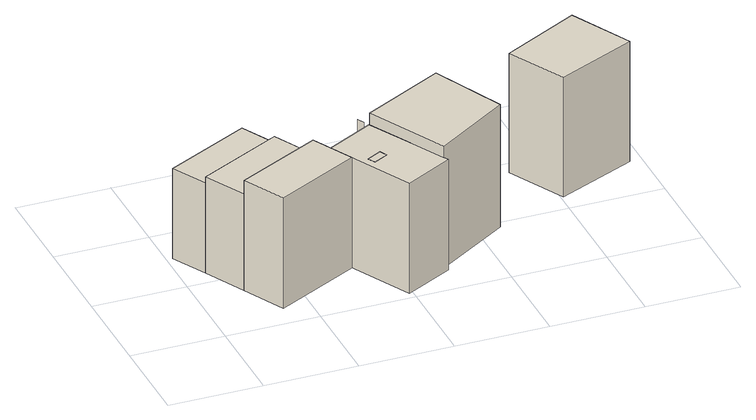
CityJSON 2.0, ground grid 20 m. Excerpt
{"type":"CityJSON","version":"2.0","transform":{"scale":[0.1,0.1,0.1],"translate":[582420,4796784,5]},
"CityObjects":{
"building1":{"type":"Building","children":["building1-1"],"geometry":[{"type":"MultiSurface","lod":"1","boundaries":[[[0,1,2,3]],[[1,4,5,2]],[[4,6,7,5]],[[6,0,3,7]],[[6,4,1,0]]]}]},
"building1-1":{"type":"BuildingPart","attributes":{"name":"8297511_P","measuredHeight":20.58},"parents":["building1"],"geometry":[{"type":"MultiSurface","lod":"2","boundaries":[[[0,1,2,3]],[[1,4,5,2]],[[4,6,7,5]],[[6,0,3,7]],[[6,4,1,0]]],"semantics":{"surfaces":[{"type":"WallSurface"},{"type":"RoofSurface"}],"values":[0,0,0,0,1]}}]},
"building2":{"type":"Building","children":["building2-1"],"geometry":[{"type":"MultiSurface","lod":"1","boundaries":[[[8,9,10,2]],[[9,11,12,10]],[[11,13,5,12]],[[13,8,2,5]],[[13,11,9,8]]]}]},
"building2-1":{"type":"BuildingPart","attributes":{"name":"8297512_P","measuredHeight":21.89},"parents":["building2"],"geometry":[{"type":"MultiSurface","lod":"2","boundaries":[[[8,9,10,2]],[[9,11,12,10]],[[11,13,5,12]],[[13,8,2,5]],[[13,11,9,8]]],"semantics":{"surfaces":[{"type":"WallSurface"},{"type":"RoofSurface"}],"values":[0,0,0,0,1]}}]},
"building3":{"type":"Building","children":["building3-1"],"geometry":[{"type":"MultiSurface","lod":"1","boundaries":[[[14,15,16,10]],[[15,17,18,16]],[[17,19,12,18]],[[19,14,10,12]],[[19,17,15,14]]]}]},
"building3-1":{"type":"BuildingPart","attributes":{"name":"8297513_P","measuredHeight":25.05},"parents":["building3"],"geometry":[{"type":"MultiSurface","lod":"2","boundaries":[[[14,15,16,10]],[[15,17,18,16]],[[17,19,12,18]],[[19,14,10,12]],[[19,17,15,14]]],"semantics":{"surfaces":[{"type":"WallSurface"},{"type":"RoofSurface"}],"values":[0,0,0,0,1]}}]},
"building4":{"type":"Building","children":["building4-1"],"geometry":[{"type":"MultiSurface","lod":"1","boundaries":[[[20,21,22,23]],[[21,24,25,22]],[[24,20,23,25]],[[26,27,28,29]],[[27,30,31,28]],[[30,32,33,31]],[[32,26,29,33]],[[34,35,36,37]],[[35,38,39,36]],[[38,40,41,39]],[[40,34,37,41]],[[24,21,20]],[[32,30,27,26]],[[40,38,35,34]]]}]},
"building4-1":{"type":"BuildingPart","attributes":{"name":"8297508_P","measuredHeight":25.1},"parents":["building4"],"geometry":[{"type":"MultiSurface","lod":"2","boundaries":[[[20,21,22,23]],[[21,24,25,22]],[[24,20,23,25]],[[26,27,28,29]],[[27,30,31,28]],[[30,32,33,31]],[[32,26,29,33]],[[34,35,36,37]],[[35,38,39,36]],[[38,40,41,39]],[[40,34,37,41]],[[24,21,20]],[[32,30,27,26]],[[40,38,35,34]]],"semantics":{"surfaces":[{"type":"WallSurface"},{"type":"RoofSurface"}],"values":[0,0,0,0,0,0,0,0,0,0,0,1,1,1]}}]},
"building5":{"type":"Building","children":["building5-1"],"geometry":[{"type":"MultiSurface","lod":"1","boundaries":[[[42,43,44,45]],[[43,46,47,44]],[[46,48,49,47]],[[48,42,45,49]],[[48,46,43,42]]]}]},
"building5-1":{"type":"BuildingPart","attributes":{"name":"8297507_P","measuredHeight":27.73},"parents":["building5"],"geometry":[{"type":"MultiSurface","lod":"2","boundaries":[[[42,43,44,45]],[[43,46,47,44]],[[46,48,49,47]],[[48,42,45,49]],[[48,46,43,42]]],"semantics":{"surfaces":[{"type":"WallSurface"},{"type":"RoofSurface"}],"values":[0,0,0,0,1]}}]},
"building6":{"type":"Building","children":["building6-1"],"geometry":[{"type":"MultiSurface","lod":"1","boundaries":[[[50,51,52,53]],[[51,54,55,52]],[[54,56,57,55]],[[56,50,53,57]],[[56,54,51,50]]]}]},
"building6-1":{"type":"BuildingPart","attributes":{"name":"8297544_P","measuredHeight":27.17},"parents":["building6"],"geometry":[{"type":"MultiSurface","lod":"2","boundaries":[[[50,51,52,53]],[[51,54,55,52]],[[54,56,57,55]],[[56,50,53,57]],[[56,54,51,50]]],"semantics":{"surfaces":[{"type":"WallSurface"},{"type":"RoofSurface"}],"values":[0,0,0,0,1]}}]}
},
"vertices":[
[191,391,220],[229,317,220],[229,317,14],[191,391,14],[48,225,220],[48,225,16],[9,299,220],[9,299,16],
[229,317,234],[275,228,234],[275,228,15],[94,137,234],[94,137,15],[48,225,234],
[275,228,265],[321,139,265],[321,139,14],[141,48,265],[141,48,14],[94,137,265],
[392,255,264],[384,270,264],[384,270,13],[392,255,13],[385,270,264],[385,270,13],[296,189,264],[398,243,264],[398,243,13],[296,189,15],[493,65,264],[493,65,13],[389,9,264],[389,9,14],[380,141,264],[348,124,264],[348,124,14],[380,141,14],[357,108,264],[357,108,14],[388,125,264],[388,125,14],
[399,243,290],[575,336,290],[575,336,12],[399,243,13],[647,179,290],[647,179,12],[487,74,290],[487,74,13],
[906,452,282],[974,319,282],[974,319,9],[906,452,10],[804,241,282],[804,241,10],[739,364,282],[739,364,11]
]}
